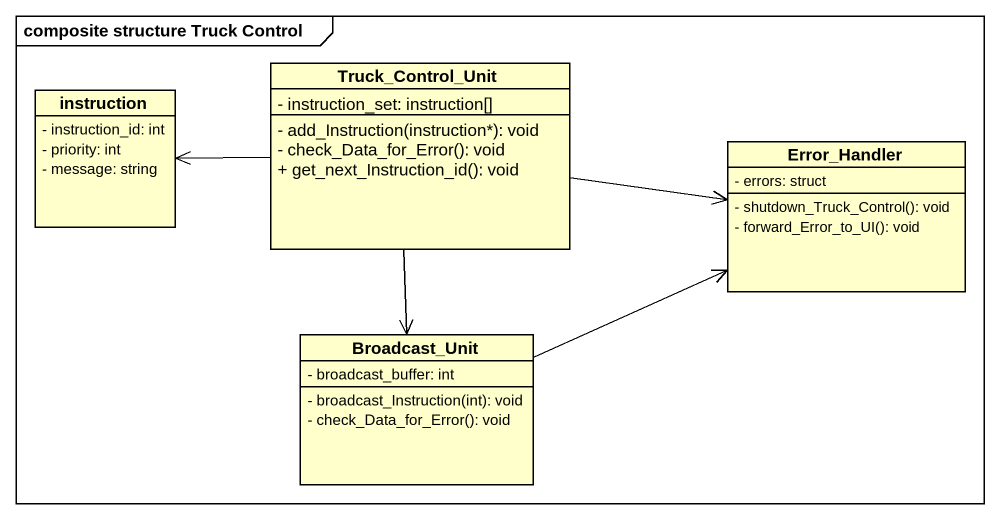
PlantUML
@startuml
mainframe composite structure Truck Control
hide circle
hide empty members
skinparam classAttributeIconSize 0
class instruction {
  - instruction_id: int
  - priority: int
  - message: string
}
class Truck_Control_Unit {
  - instruction_set: instruction[]
  - add_Instruction(instruction*): void
  - check_Data_for_Error(): void
  + get_next_Instruction_id(): void
}
class Error_Handler {
  - errors: struct
  - shutdown_Truck_Control(): void
  - forward_Error_to_UI(): void
}
class Broadcast_Unit {
  - broadcast_buffer: int
  - broadcast_Instruction(int): void
  - check_Data_for_Error(): void
}
Truck_Control_Unit -left-> instruction
Truck_Control_Unit -right-> Error_Handler
Truck_Control_Unit --> Broadcast_Unit
Broadcast_Unit -right-> Error_Handler
@enduml
